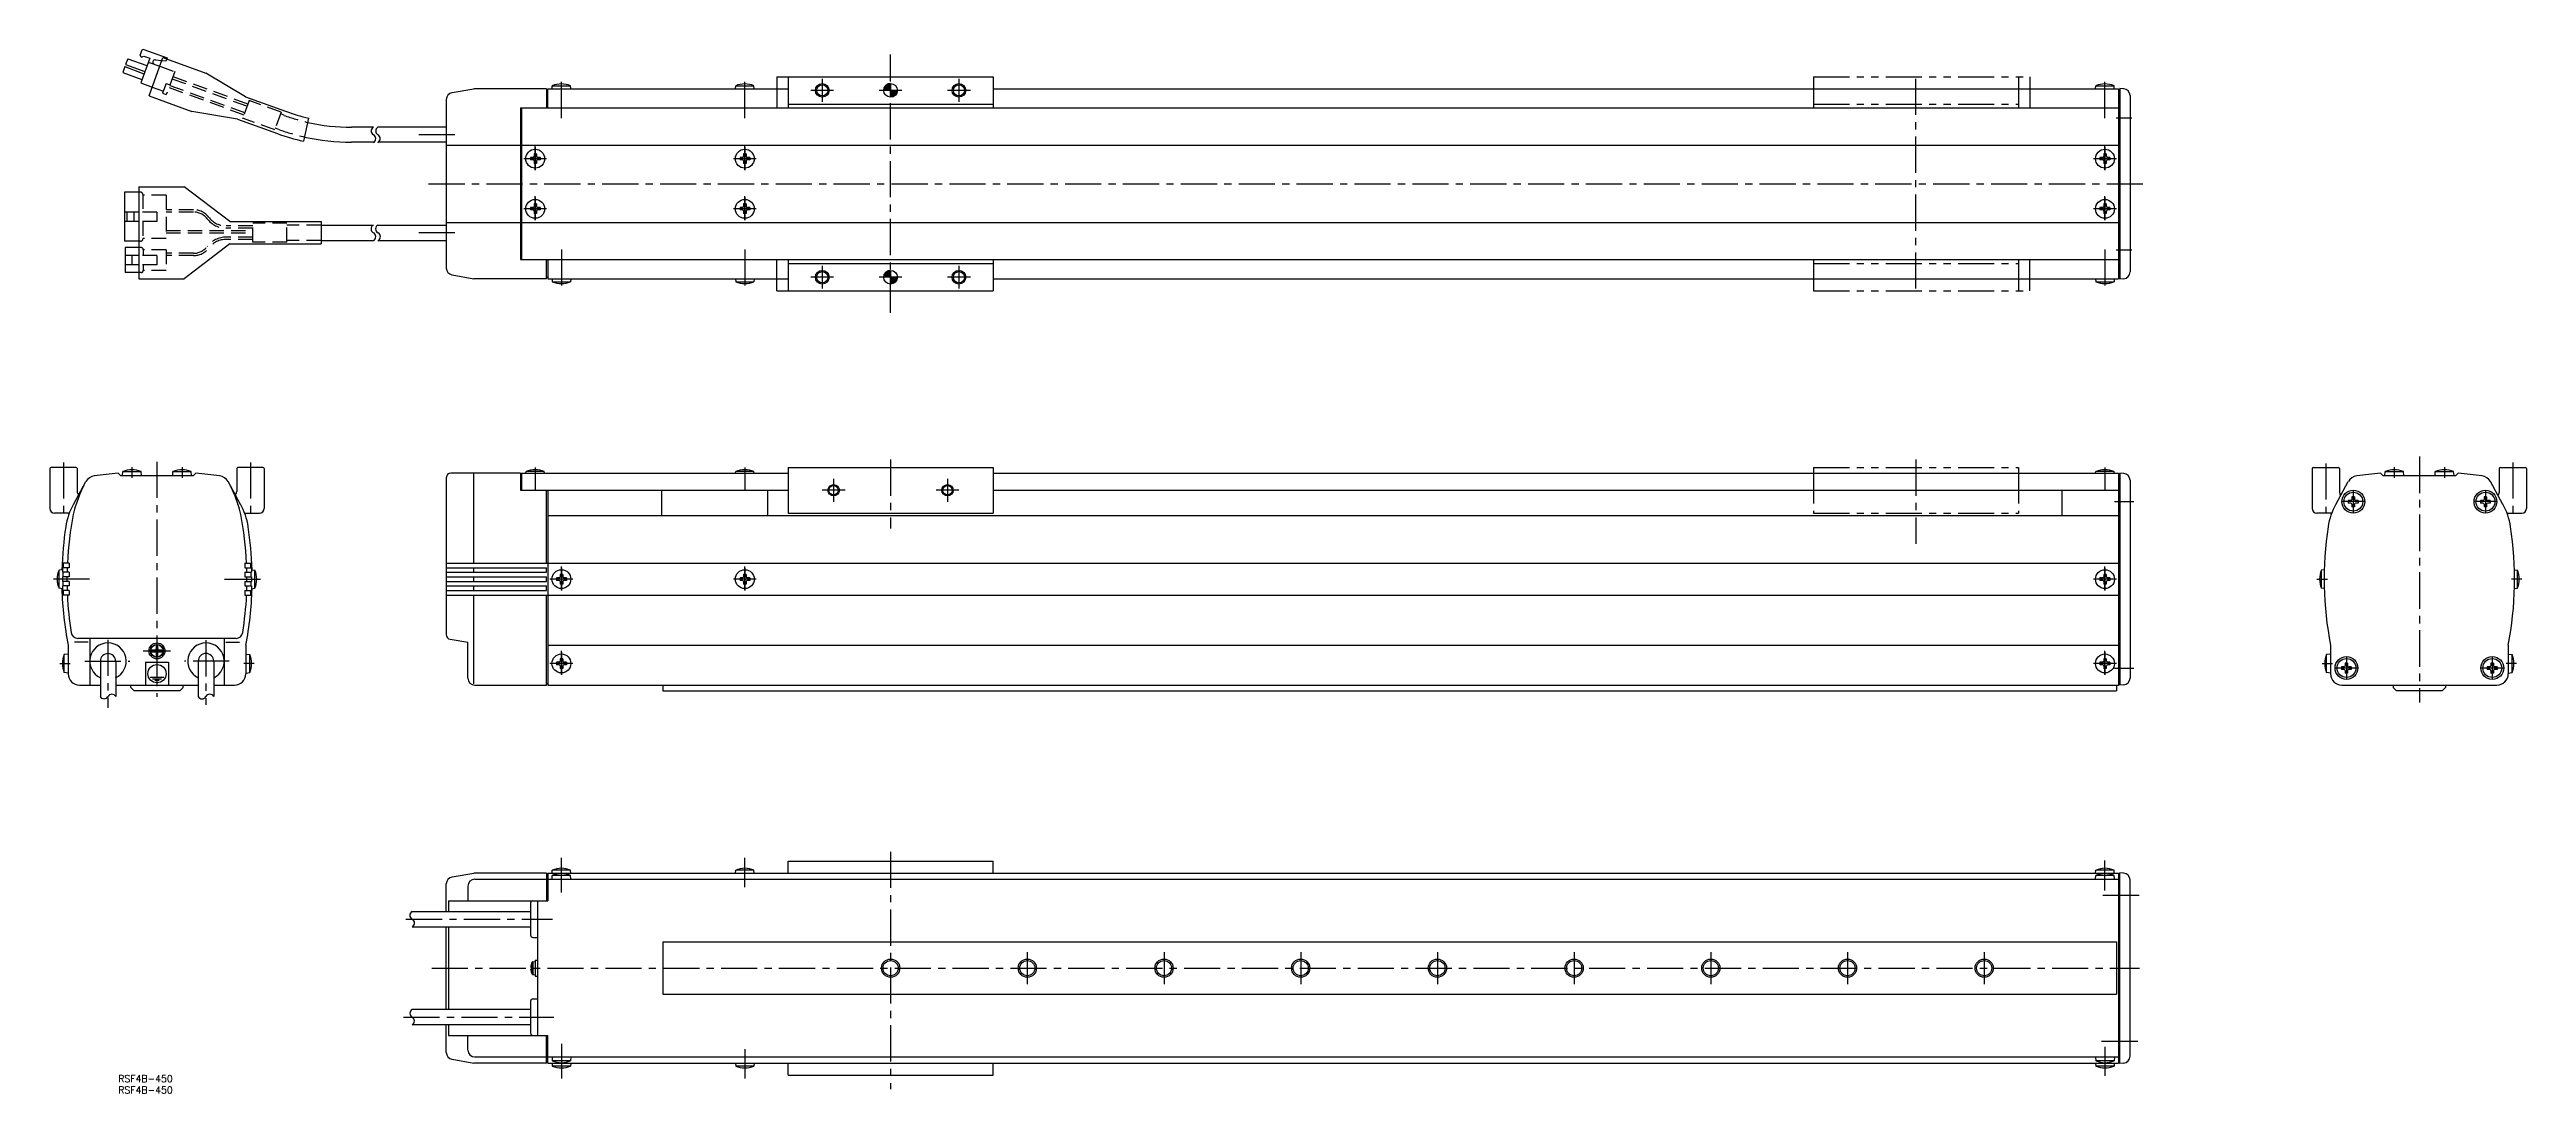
# Model space of a CAD drawing. Extents: x -30 to 1057, y -8 to 450.
import ezdxf

# ---------------------------------------------------------------- set-up
doc = ezdxf.new("R2010")
doc.units = 0
doc.header["$LTSCALE"] = 0.5
for name, pattern in [('CENTER', [50.8, 31.75, -6.35, 6.35, -6.35]), ('DASHED', [19.05, 12.7, -6.35]), ('PHANTOM', [63.5, 31.75, -6.35, 6.35, -6.35, 6.35, -6.35])]:
    doc.linetypes.add(name, pattern=pattern)
for name, color, linetype in [('MSM_CENTER', 1, 'CENTER'), ('MSM_CONTINUOUS', 7, 'CONTINUOUS'), ('MSM_DASHED', 4, 'DASHED'), ('MSM_IMAGINARY', 6, 'PHANTOM'), ('MSM_NARROW', 5, 'CONTINUOUS'), ('MSM_PART_NUMBER', 7, 'CONTINUOUS')]:
    doc.layers.add(name, color=color, linetype=linetype)
doc.styles.get("Standard").update_dxf_attribs({"font": 'txt.shx', "height": 6, "bigfont": 'bigfont.shx'})

# ---------------------------------------------------------------- blocks, each defined once
blk = doc.blocks.new('*U56')
at = {"layer": 'MSM_PART_NUMBER'}
blk.add_text('RSF4B-450', height=3, dxfattribs=at).set_placement((0, -3))
blk = doc.blocks.new('*U57')
at = {"layer": 'MSM_PART_NUMBER'}
blk.add_text('RSF4B-450', height=3, dxfattribs=at).set_placement((0, -8))
blk = doc.blocks.new('*U59')
at = {"layer": 'MSM_CONTINUOUS', "linetype": 'CONTINUOUS'}
for p, q in [((337.9, 435), (336.9, 434.3)), ((339, 435.2), (337.9, 435)), ((339, 435), (339, 435.2)), ((339, 435), (339, 434.3)), ((336.2, 433.4), (336, 432.2)), ((336.9, 434.3), (336.2, 433.4)), ((339, 434.3), (339, 433.4)), ((339, 433.4), (339, 432.2))]:
    blk.add_line(p, q, dxfattribs=at)
for points in [[(337.9, 435), (336.9, 434.3), (339, 434.3)], [(339, 435.2), (337.9, 435), (339, 435)], [(336.2, 433.4), (336, 432.2), (339, 432.2)], [(336.9, 434.3), (336.2, 433.4), (339, 433.4)]]:
    blk.add_solid(points, dxfattribs=at)
at = {"layer": 'MSM_CONTINUOUS', "linetype": 'CONTINUOUS', "extrusion": (0, 0, -1)}
for points in [[(-337.9, 435), (-339, 435), (-339, 434.3)], [(-336.2, 433.4), (-339, 433.4), (-339, 432.2)], [(-336.9, 434.3), (-339, 434.3), (-339, 433.4)]]:
    blk.add_solid(points, dxfattribs=at)
blk = doc.blocks.new('*U60')
at = {"layer": 'MSM_CONTINUOUS', "linetype": 'CONTINUOUS'}
for p, q in [((339, 432.2), (339, 431.1)), ((339, 431.1), (339, 430.1)), ((339, 430.1), (339, 429.4)), ((340.1, 429.4), (339, 429.2)), ((339, 429.2), (339, 429.4)), ((341.1, 430.1), (340.1, 429.4)), ((341.8, 431.1), (341.1, 430.1)), ((342, 432.2), (341.8, 431.1))]:
    blk.add_line(p, q, dxfattribs=at)
for points in [[(339, 432.2), (339, 431.1), (341.8, 431.1)], [(339, 431.1), (339, 430.1), (341.1, 430.1)], [(339, 430.1), (339, 429.4), (340.1, 429.4)]]:
    blk.add_solid(points, dxfattribs=at)
at = {"layer": 'MSM_CONTINUOUS', "linetype": 'CONTINUOUS', "extrusion": (0, 0, -1)}
for points in [[(-339, 432.2), (-342, 432.2), (-341.8, 431.1)], [(-339, 431.1), (-341.8, 431.1), (-341.1, 430.1)], [(-339, 430.1), (-341.1, 430.1), (-340.1, 429.4)], [(-339, 429.4), (-340.1, 429.4), (-339, 429.2)]]:
    blk.add_solid(points, dxfattribs=at)
blk = doc.blocks.new('*U61')
at = {"layer": 'MSM_CONTINUOUS', "linetype": 'CONTINUOUS'}
for p, q in [((336.2, 351.4), (336, 350.2)), ((336.9, 352.3), (336.2, 351.4)), ((337.9, 353), (336.9, 352.3)), ((339, 353.2), (337.9, 353)), ((339, 353), (339, 353.2)), ((339, 353), (339, 352.3)), ((339, 352.3), (339, 351.4)), ((339, 351.4), (339, 350.2))]:
    blk.add_line(p, q, dxfattribs=at)
for points in [[(336.2, 351.4), (336, 350.2), (339, 350.2)], [(336.9, 352.3), (336.2, 351.4), (339, 351.4)], [(337.9, 353), (336.9, 352.3), (339, 352.3)], [(339, 353.2), (337.9, 353), (339, 353)]]:
    blk.add_solid(points, dxfattribs=at)
at = {"layer": 'MSM_CONTINUOUS', "linetype": 'CONTINUOUS', "extrusion": (0, 0, -1)}
for points in [[(-336.2, 351.4), (-339, 351.4), (-339, 350.2)], [(-336.9, 352.3), (-339, 352.3), (-339, 351.4)], [(-337.9, 353), (-339, 353), (-339, 352.3)]]:
    blk.add_solid(points, dxfattribs=at)
blk = doc.blocks.new('*U62')
at = {"layer": 'MSM_CONTINUOUS', "linetype": 'CONTINUOUS'}
for p, q in [((339, 350.2), (339, 349.1)), ((339, 349.1), (339, 348.1)), ((339, 348.1), (339, 347.4)), ((341.1, 348.1), (340.1, 347.4)), ((341.8, 349.1), (341.1, 348.1)), ((342, 350.2), (341.8, 349.1)), ((340.1, 347.4), (339, 347.2)), ((339, 347.2), (339, 347.4))]:
    blk.add_line(p, q, dxfattribs=at)
for points in [[(339, 350.2), (339, 349.1), (341.8, 349.1)], [(339, 349.1), (339, 348.1), (341.1, 348.1)], [(339, 348.1), (339, 347.4), (340.1, 347.4)]]:
    blk.add_solid(points, dxfattribs=at)
at = {"layer": 'MSM_CONTINUOUS', "linetype": 'CONTINUOUS', "extrusion": (0, 0, -1)}
for points in [[(-339, 350.2), (-342, 350.2), (-341.8, 349.1)], [(-339, 349.1), (-341.8, 349.1), (-341.1, 348.1)], [(-339, 348.1), (-341.1, 348.1), (-340.1, 347.4)], [(-339, 347.4), (-340.1, 347.4), (-339, 347.2)]]:
    blk.add_solid(points, dxfattribs=at)

msp = doc.modelspace()

# ---------------------------------------------------------------- linework, layer by layer
at = {"layer": 'MSM_CENTER'}
for p, q in [((339, 334.5), (339, 447.9)), ((194.5, 420), (194.5, 437.2)), ((275, 420), (275, 436.6)), ((309, 437.2), (309, 427.2)), ((369, 437.2), (369, 427.2)), ((789, 345.2), (789, 437.8)), ((872, 420), (872, 436.6)), ((314, 432.2), (304, 432.2)), ((344, 432.2), (334, 432.2)), ((374, 432.2), (364, 432.2)), ((876.9, 420.2), (883.8, 420.2)), ((147.8, 412.7), (131.3, 412.7)), ((183, 397.3), (183, 407.8)), ((183, 407.2), (183, 397.2)), ((183, 397.2), (183, 407.2)), ((275, 397.3), (275, 407.8)), ((275, 407.2), (275, 397.2)), ((872, 397.3), (872, 407.8)), ((872, 407.2), (872, 397.2)), ((188, 402.2), (178, 402.2)), ((280, 402.2), (270, 402.2)), ((877, 402.2), (867, 402.2)), ((136.2, 391.2), (891.1, 391.2)), ((183, 375.3), (183, 385.8)), ((183, 385.2), (183, 375.2)), ((183, 385.2), (183, 375.2)), ((275, 375.3), (275, 385.8)), ((275, 385.2), (275, 375.2)), ((872, 375.3), (872, 385.8)), ((872, 385.2), (872, 375.2)), ((147.8, 369.7), (131.3, 369.7)), ((188, 380.2), (178, 380.2)), ((280, 380.2), (270, 380.2)), ((877, 380.2), (867, 380.2)), ((194.5, 362.4), (194.5, 345.8)), ((275, 362.4), (275, 345.8)), ((872, 362.4), (872, 345.8)), ((876.9, 362.2), (883.8, 362.2)), ((314, 350.2), (304, 350.2)), ((309, 355.2), (309, 345.2)), ((344, 350.2), (334, 350.2)), ((374, 350.2), (364, 350.2)), ((369, 355.2), (369, 345.2)), ((-24, 268.9), (-24, 246.8)), ((6, 266.8), (6, 262.2)), ((17, 269.2), (17, 166.1)), ((28, 266.8), (28, 262.2)), ((58, 268.9), (58, 246.8)), ((183, 266.7), (183, 256.7)), ((275, 266.7), (275, 256.7)), ((314, 261.7), (314, 251.6)), ((339, 270.2), (339, 239.9)), ((364, 261.7), (364, 251.6)), ((789, 270.2), (789, 233.2)), ((872, 266.7), (872, 256.7)), ((969, 268.5), (969, 246.5)), ((999, 266.8), (999, 262.2)), ((1010, 271.5), (1010, 163.6)), ((1010, 271.3), (1010, 167.4)), ((1021, 266.8), (1021, 262.2)), ((1051, 268.9), (1051, 246.8)), ((319, 256.7), (309, 256.7)), ((369, 256.7), (359, 256.7)), ((876.2, 251.7), (884.6, 251.7)), ((986, 251.7), (976, 251.7)), ((981, 256.7), (981, 246.7)), ((1044, 251.7), (1034, 251.7)), ((1039, 256.7), (1039, 246.7)), ((-12.6, 217.7), (-30.2, 217.7)), ((46.6, 217.7), (64.2, 217.7)), ((199.5, 217.7), (189.5, 217.7)), ((194.5, 212.8), (194.5, 223.2)), ((194.5, 222.7), (194.5, 212.7)), ((280, 217.7), (270, 217.7)), ((275, 212.8), (275, 223.2)), ((275, 222.7), (275, 212.7)), ((877, 217.7), (867, 217.7)), ((872, 212.8), (872, 223.2)), ((872, 222.7), (872, 212.7)), ((965, 217.7), (969.6, 217.7)), ((1055, 217.7), (1050.4, 217.7)), ((-4.5, 191.1), (-4.5, 161.2)), ((11, 186.2), (23, 186.2)), ((38.5, 190.9), (38.5, 162.6)), ((194.5, 175.8), (194.5, 186.2)), ((194.5, 185.7), (194.5, 175.7)), ((872, 175.8), (872, 186.2)), ((872, 185.7), (872, 175.7)), ((-25.6, 180.7), (-21.1, 180.7)), ((-14.7, 181.7), (5.1, 181.7)), ((48.7, 181.7), (29.1, 181.7)), ((59.6, 180.7), (55.1, 180.7)), ((199.5, 180.7), (189.5, 180.7)), ((877, 180.7), (867, 180.7)), ((876.2, 178.7), (884.6, 178.7)), ((967.4, 180.7), (971.9, 180.7)), ((983, 178.7), (973, 178.7)), ((978, 183.7), (978, 173.7)), ((1047, 178.7), (1037, 178.7)), ((1042, 183.7), (1042, 173.7)), ((1052.6, 180.7), (1048.1, 180.7)), ((339, 98.1), (339, -6.1)), ((194.5, 80.2), (194.5, 95.4)), ((275, 82.5), (275, 95.4)), ((872, 81), (872, 94.2)), ((871.1, 79), (887.2, 79)), ((126.3, 68.5), (190.6, 68.5)), ((137.6, 47), (887.2, 47)), ((399, 54), (399, 40)), ((459, 54), (459, 40)), ((519, 54), (519, 40)), ((579, 54), (579, 40)), ((639, 54), (639, 40)), ((699, 54), (699, 40)), ((759, 54), (759, 40)), ((819, 54), (819, 40)), ((125.2, 25.5), (191.2, 25.5)), ((194.5, 13.8), (194.5, -1.4)), ((275, 11.5), (275, -1.4)), ((870.5, 15), (887.2, 15)), ((872, 12.5), (872, -0.2))]:
    msp.add_line(p, q, dxfattribs=at)
at = {"layer": 'MSM_CONTINUOUS'}
for p, q in [((4.2, 446.1), (3.2, 443.6)), ((4.2, 446.1), (12.6, 443.1)), ((10.2, 449.5), (9.6, 447.8)), ((10.1, 446.7), (9.6, 447.8)), ((13.8, 446.3), (9.9, 435.5)), ((10.1, 446.7), (11.3, 447.2)), ((11.3, 450.1), (21.5, 446.4)), ((11.3, 447.2), (13.8, 446.3)), ((13.5, 429.8), (19.6, 446.6)), ((19.6, 446.6), (38.4, 439.8)), ((21.5, 446.4), (21.3, 446)), ((2.9, 442.6), (2, 440.1)), ((2, 440.1), (10.4, 437)), ((2.9, 442.6), (11.3, 439.5)), ((3.2, 443.6), (11.7, 440.5)), ((9.9, 435.5), (14.9, 433.6)), ((13.2, 444.6), (18.2, 442.8)), ((16.3, 445.6), (19.1, 445.3)), ((55.9, 429.4), (38.4, 439.8)), ((294, 438.2), (384, 438.2)), ((294, 438.2), (294, 424.5)), ((384, 438.2), (384, 424.5)), ((13.5, 429.8), (32.3, 422.9)), ((55.9, 429.4), (73.4, 423)), ((144, 428.2), (144, 354.2)), ((146.5, 431.2), (156, 432.9)), ((188, 432.9), (156, 432.9)), ((176.5, 424.5), (176.5, 357.9)), ((176.5, 424.5), (878, 424.5)), ((177, 424.5), (177, 357.9)), ((188, 432.9), (188, 424.5)), ((188.5, 432.4), (188, 432.4)), ((188.5, 424.5), (188.5, 432.9)), ((188.5, 432.9), (294, 432.9)), ((190.4, 432.9), (190.5, 434.2)), ((190.5, 434.2), (198.5, 434.2)), ((198.6, 432.9), (198.5, 434.2)), ((270.9, 432.9), (271, 434.2)), ((271, 434.2), (279, 434.2)), ((279.1, 432.9), (279, 434.2)), ((294, 426.2), (384, 426.2)), ((384, 432.9), (878, 432.9)), ((867.9, 432.9), (868, 434.2)), ((868, 434.2), (876, 434.2)), ((876.1, 432.9), (876, 434.2)), ((878, 432.9), (878, 349.5)), ((878, 432.5), (878.5, 432.5)), ((880.2, 432.9), (878.5, 433)), ((878.5, 433), (878.5, 349.4)), ((883, 429.9), (883, 352.5)), ((52.3, 419.6), (32.3, 422.9)), ((52.3, 419.6), (69.9, 413.2)), ((81.4, 409.9), (83.7, 420)), ((112, 416.1), (102.4, 416.1)), ((144, 416.1), (114, 416.1)), ((112, 409.4), (102.4, 409.4)), ((144, 409.4), (114, 409.4)), ((144, 408.2), (176.5, 408.2)), ((177, 408.2), (878, 408.2)), ((182, 402.8), (180.9, 402.8)), ((180.9, 402.8), (180.9, 401.7)), ((183.6, 404.4), (182.5, 404.4)), ((182.5, 404.4), (182.5, 403.3)), ((183.6, 404.4), (183.6, 403.3)), ((185.2, 402.8), (184.1, 402.8)), ((185.2, 402.8), (185.2, 401.7)), ((274, 402.8), (272.9, 402.8)), ((272.9, 402.8), (272.9, 401.7)), ((274.5, 404.4), (274.5, 403.3)), ((275.6, 404.4), (274.5, 404.4)), ((275.6, 404.4), (275.6, 403.3)), ((277.2, 402.8), (276.1, 402.8)), ((277.2, 402.8), (277.2, 401.7)), ((871, 402.8), (869.8, 402.8)), ((869.8, 402.8), (869.8, 401.7)), ((872.5, 404.4), (871.5, 404.4)), ((871.5, 404.4), (871.5, 403.3)), ((872.5, 404.4), (872.5, 403.3)), ((874.2, 402.8), (873.1, 402.8)), ((874.2, 402.8), (874.2, 401.7)), ((182, 401.7), (180.9, 401.7)), ((182.5, 401.2), (182.5, 400.1)), ((183.6, 400.1), (182.5, 400.1)), ((183.6, 401.2), (183.6, 400.1)), ((185.2, 401.7), (184.1, 401.7)), ((274, 401.7), (272.9, 401.7)), ((274.5, 401.2), (274.5, 400.1)), ((275.6, 400.1), (274.5, 400.1)), ((275.6, 401.2), (275.6, 400.1)), ((277.2, 401.7), (276.1, 401.7)), ((871, 401.7), (869.8, 401.7)), ((871.5, 401.2), (871.5, 400.1)), ((872.5, 400.1), (871.5, 400.1)), ((872.5, 401.2), (872.5, 400.1)), ((874.2, 401.7), (873.1, 401.7)), ((9, 387.5), (2.8, 387.5)), ((2.8, 387.5), (2.8, 366)), ((9, 389.9), (29, 389.9)), ((9, 389.9), (9, 349.5)), ((49, 374.7), (29, 389.9)), ((182, 380.8), (180.9, 380.8)), ((180.9, 380.8), (180.9, 379.7)), ((182.5, 382.4), (182.5, 381.3)), ((183.6, 382.4), (182.5, 382.4)), ((183.6, 382.4), (183.6, 381.3)), ((185.2, 380.8), (184.1, 380.8)), ((185.2, 380.8), (185.2, 379.7)), ((274, 380.8), (272.9, 380.8)), ((272.9, 380.8), (272.9, 379.7)), ((274.5, 382.4), (274.5, 381.3)), ((275.6, 382.4), (274.5, 382.4)), ((275.6, 382.4), (275.6, 381.3)), ((277.2, 380.8), (276.1, 380.8)), ((277.2, 380.8), (277.2, 379.7)), ((869.8, 380.8), (869.8, 379.7)), ((871, 380.8), (869.8, 380.8)), ((872.5, 382.4), (871.5, 382.4)), ((871.5, 382.4), (871.5, 381.3)), ((872.5, 382.4), (872.5, 381.3)), ((874.2, 380.8), (873.1, 380.8)), ((874.2, 380.8), (874.2, 379.7)), ((9, 378.7), (2.8, 378.7)), ((9, 374.7), (2.8, 374.7)), ((3.8, 378.7), (3.8, 374.7)), ((6.8, 378.7), (6.8, 374.7)), ((49, 374.7), (89, 374.7)), ((89, 374.7), (89, 364.8)), ((89, 373.1), (112, 373.1)), ((114, 373.1), (144, 373.1)), ((144, 374.2), (176.5, 374.2)), ((177, 374.2), (878, 374.2)), ((182, 379.7), (180.9, 379.7)), ((182.5, 379.2), (182.5, 378.1)), ((183.6, 378.1), (182.5, 378.1)), ((183.6, 379.2), (183.6, 378.1)), ((185.2, 379.7), (184.1, 379.7)), ((274, 379.7), (272.9, 379.7)), ((274.5, 379.2), (274.5, 378.1)), ((275.6, 378.1), (274.5, 378.1)), ((275.6, 379.2), (275.6, 378.1)), ((277.2, 379.7), (276.1, 379.7)), ((871, 379.7), (869.8, 379.7)), ((871.5, 379.2), (871.5, 378.1)), ((872.5, 378.1), (871.5, 378.1)), ((872.5, 379.2), (872.5, 378.1)), ((874.2, 379.7), (873.1, 379.7)), ((9, 366), (2.8, 366)), ((3, 363.2), (3, 352.2)), ((9, 363.2), (3, 363.2)), ((9, 359.7), (3, 359.7)), ((6, 359.7), (6, 355.7)), ((49, 364.8), (29, 349.5)), ((49, 364.8), (89, 364.8)), ((89, 366.3), (112, 366.3)), ((114, 366.3), (144, 366.3)), ((9, 355.7), (3, 355.7)), ((9, 352.2), (3, 352.2)), ((9, 349.5), (29, 349.5)), ((146.5, 351.2), (156, 349.5)), ((188, 349.5), (156, 349.5)), ((176.5, 357.9), (878, 357.9)), ((188, 349.5), (188, 357.9)), ((188.5, 350), (188, 350)), ((188.5, 357.9), (188.5, 349.5)), ((188.5, 349.5), (294, 349.5)), ((190.4, 349.5), (190.5, 348.2)), ((190.5, 348.2), (198.5, 348.2)), ((198.6, 349.5), (198.5, 348.2)), ((270.9, 349.5), (271, 348.2)), ((271, 348.2), (279, 348.2)), ((279.1, 349.5), (279, 348.2)), ((294, 357.9), (294, 344.2)), ((294, 356.2), (384, 356.2)), ((384, 357.9), (384, 344.2)), ((384, 349.5), (878, 349.5)), ((867.9, 349.5), (868, 348.2)), ((868, 348.2), (876, 348.2)), ((876.1, 349.5), (876, 348.2)), ((878, 349.9), (878.5, 349.9)), ((880.2, 349.5), (878.5, 349.4)), ((294, 344.2), (384, 344.2)), ((-30, 266.2), (-30, 248.7)), ((-18.5, 266.7), (-29.5, 266.7)), ((-18, 266.2), (-18, 256.2)), ((0, 264.2), (1, 263.2)), ((1, 263.2), (33, 263.2)), ((1.9, 263.2), (2, 264.9)), ((2, 264.9), (10, 264.9)), ((10.2, 263.2), (10, 264.9)), ((23.9, 263.2), (24, 264.9)), ((24, 264.9), (32, 264.9)), ((32.2, 263.2), (32, 264.9)), ((33, 263.2), (34, 264.2)), ((52, 266.2), (52, 256.2)), ((63.5, 266.7), (52.5, 266.7)), ((64, 266.2), (64, 248.7)), ((144, 262.2), (144, 193.3)), ((176.5, 264.2), (146, 264.2)), ((156, 224.7), (156, 264.2)), ((176.5, 264.2), (176.5, 256.7)), ((177, 263.7), (176.5, 263.7)), ((177, 264.2), (177, 256.7)), ((177, 264.2), (294, 264.2)), ((178.9, 264.2), (179, 264.9)), ((187, 264.9), (179, 264.9)), ((187.1, 264.2), (187, 264.9)), ((270.9, 264.2), (271, 264.9)), ((279, 264.9), (271, 264.9)), ((279.1, 264.2), (279, 264.9)), ((294, 266.7), (384, 266.7)), ((294, 266.7), (294, 246.7)), ((384, 266.7), (384, 246.7)), ((384, 264.2), (878, 264.2)), ((867.9, 264.2), (868, 264.9)), ((876, 264.9), (868, 264.9)), ((876.1, 264.2), (876, 264.9)), ((878, 264.2), (878, 171.2)), ((878.5, 263.7), (878, 263.7)), ((880.2, 264.1), (878.5, 264.2)), ((878.5, 264.2), (878.5, 171.2)), ((883, 261.1), (883, 174.3)), ((963, 266.2), (963, 248.7)), ((963.5, 266.7), (974.5, 266.7)), ((975, 266.2), (975, 255.7)), ((993, 264.2), (994, 263.2)), ((994, 263.2), (1026, 263.2)), ((994.9, 263.2), (995, 264.9)), ((995, 264.9), (1003, 264.9)), ((1003.2, 263.2), (1003, 264.9)), ((1016.9, 263.2), (1017, 264.9)), ((1017, 264.9), (1025, 264.9)), ((1025.2, 263.2), (1025, 264.9)), ((1026, 263.2), (1027, 264.2)), ((1045, 266.2), (1045, 255.7)), ((1045.5, 266.7), (1056.5, 266.7)), ((1057, 266.2), (1057, 248.7)), ((-19.7, 250.5), (-14.2, 260.5)), ((-17, 254.7), (-18.5, 250.5)), ((53.7, 250.5), (48.2, 260.5)), ((51, 254.7), (52.5, 250.5)), ((176.5, 256.7), (294, 256.7)), ((188, 224.7), (188, 256.7)), ((188.5, 256.7), (188.5, 171.2)), ((238.5, 256.7), (238.5, 245.7)), ((285, 256.7), (285, 245.7)), ((384, 256.7), (878, 256.7)), ((853, 256.7), (853, 245.7)), ((973.3, 250.5), (978.8, 260.5)), ((979.9, 252.2), (978.8, 252.2)), ((978.8, 252.2), (978.8, 251.1)), ((979.9, 251.1), (978.8, 251.1)), ((980.4, 253.8), (980.4, 252.7)), ((981.5, 253.8), (980.4, 253.8)), ((980.4, 250.6), (980.4, 249.5)), ((981.5, 253.8), (981.5, 252.7)), ((981.5, 250.6), (981.5, 249.5)), ((983.1, 252.2), (982, 252.2)), ((983.1, 251.1), (982, 251.1)), ((983.1, 252.2), (983.1, 251.1)), ((1037.9, 252.2), (1036.8, 252.2)), ((1036.8, 252.2), (1036.8, 251.1)), ((1037.9, 251.1), (1036.8, 251.1)), ((1038.4, 253.8), (1038.4, 252.7)), ((1039.5, 253.8), (1038.4, 253.8)), ((1038.4, 250.6), (1038.4, 249.5)), ((1039.5, 253.8), (1039.5, 252.7)), ((1039.5, 250.6), (1039.5, 249.5)), ((1041.1, 252.2), (1040, 252.2)), ((1041.1, 251.1), (1040, 251.1)), ((1041.1, 252.2), (1041.1, 251.1)), ((1046.7, 250.5), (1041.2, 260.5)), ((-21.5, 246.7), (-28, 246.7)), ((55.5, 246.7), (62, 246.7)), ((188.5, 245.7), (878, 245.7)), ((294, 246.7), (384, 246.7)), ((971.5, 246.7), (965, 246.7)), ((981.5, 249.5), (980.4, 249.5)), ((1039.5, 249.5), (1038.4, 249.5)), ((1048.5, 246.7), (1055, 246.7)), ((-24.5, 221.8), (-26, 221.7)), ((-26, 213.7), (-26, 221.7)), ((-21.5, 224.7), (-24.7, 224.7)), ((-21.5, 222.7), (-24.5, 222.7)), ((-24.5, 222.7), (-24.5, 220.7)), ((-21.5, 220.7), (-24.5, 220.7)), ((-21.5, 218.7), (-24.5, 218.7)), ((-24.5, 218.7), (-24.5, 216.7)), ((-21.5, 224.7), (-21.5, 222.7)), ((-21.5, 220.7), (-21.5, 218.7)), ((55.5, 224.7), (55.5, 222.7)), ((55.5, 224.7), (58.7, 224.7)), ((55.5, 222.7), (58.5, 222.7)), ((55.5, 220.7), (58.5, 220.7)), ((55.5, 220.7), (55.5, 218.7)), ((55.5, 218.7), (58.5, 218.7)), ((58.5, 222.7), (58.5, 220.7)), ((58.5, 221.8), (60, 221.7)), ((58.5, 218.7), (58.5, 216.7)), ((60, 213.7), (60, 221.7)), ((144, 224.7), (878, 224.7)), ((144, 222.7), (188, 222.7)), ((144, 220.7), (188, 220.7)), ((144, 218.7), (188, 218.7)), ((156, 220.7), (156, 222.7)), ((156, 216.7), (156, 218.7)), ((188, 220.7), (188, 222.7)), ((188, 216.7), (188, 218.7)), ((193.5, 218.2), (192.4, 218.2)), ((192.4, 218.2), (192.4, 217.1)), ((194, 219.8), (194, 218.7)), ((195.1, 219.8), (194, 219.8)), ((195.1, 219.8), (195.1, 218.7)), ((196.7, 218.2), (195.6, 218.2)), ((196.7, 218.2), (196.7, 217.1)), ((274, 218.2), (272.9, 218.2)), ((272.9, 218.2), (272.9, 217.1)), ((274.5, 219.8), (274.5, 218.7)), ((275.6, 219.8), (274.5, 219.8)), ((275.6, 219.8), (275.6, 218.7)), ((277.2, 218.2), (276.1, 218.2)), ((277.2, 218.2), (277.2, 217.1)), ((871, 218.2), (869.8, 218.2)), ((869.8, 218.2), (869.8, 217.1)), ((871.5, 219.8), (871.5, 218.7)), ((872.5, 219.8), (871.5, 219.8)), ((872.5, 219.8), (872.5, 218.7)), ((874.2, 218.2), (873.1, 218.2)), ((874.2, 218.2), (874.2, 217.1)), ((968.2, 221.8), (967, 221.7)), ((967, 213.7), (967, 221.7)), ((1051.8, 221.8), (1053, 221.7)), ((1053, 213.7), (1053, 221.7)), ((-24.5, 213.5), (-26, 213.7)), ((-21.5, 210.7), (-24.7, 210.7)), ((-21.5, 216.7), (-24.5, 216.7)), ((-24.5, 214.7), (-24.5, 212.7)), ((-21.5, 214.7), (-24.5, 214.7)), ((-21.5, 212.7), (-24.5, 212.7)), ((-21.5, 216.7), (-21.5, 214.7)), ((-21.5, 212.7), (-21.5, 210.7)), ((55.5, 216.7), (55.5, 214.7)), ((55.5, 216.7), (58.5, 216.7)), ((55.5, 214.7), (58.5, 214.7)), ((55.5, 212.7), (55.5, 210.7)), ((55.5, 212.7), (58.5, 212.7)), ((55.5, 210.7), (58.7, 210.7)), ((58.5, 214.7), (58.5, 212.7)), ((58.5, 213.5), (60, 213.7)), ((144, 216.7), (188, 216.7)), ((144, 214.7), (188, 214.7)), ((144, 212.7), (188, 212.7)), ((144, 210.7), (878, 210.7)), ((156, 212.7), (156, 214.7)), ((156, 171.7), (156, 210.7)), ((188, 212.7), (188, 214.7)), ((188, 171.2), (188, 210.7)), ((193.5, 217.1), (192.4, 217.1)), ((194, 216.6), (194, 215.5)), ((195.1, 215.5), (194, 215.5)), ((195.1, 216.6), (195.1, 215.5)), ((196.7, 217.1), (195.6, 217.1)), ((274, 217.1), (272.9, 217.1)), ((274.5, 216.6), (274.5, 215.5)), ((275.6, 215.5), (274.5, 215.5)), ((275.6, 216.6), (275.6, 215.5)), ((277.2, 217.1), (276.1, 217.1)), ((871, 217.1), (869.8, 217.1)), ((871.5, 216.6), (871.5, 215.5)), ((872.5, 215.5), (871.5, 215.5)), ((872.5, 216.6), (872.5, 215.5)), ((874.2, 217.1), (873.1, 217.1)), ((968.2, 213.6), (967, 213.7)), ((1051.8, 213.6), (1053, 213.7)), ((-22, 184.8), (-23.7, 184.7)), ((-22, 188.7), (-22, 176.2)), ((-13.2, 190), (-19.2, 190)), ((51.7, 191.7), (-17.7, 191.7)), ((-12.5, 191.7), (-12.5, 171.2)), ((14.8, 186.6), (14.8, 185.8)), ((16.1, 186.6), (14.8, 186.6)), ((14.8, 185.8), (16.1, 185.8)), ((16.6, 188.3), (16.6, 187.1)), ((17.4, 188.3), (16.6, 188.3)), ((16.6, 185.3), (16.6, 184)), ((17.4, 187.1), (17.4, 188.3)), ((17.4, 184), (17.4, 185.3)), ((19.1, 186.6), (17.9, 186.6)), ((17.9, 185.8), (19.1, 185.8)), ((19.1, 185.8), (19.1, 186.6)), ((46.5, 191.7), (46.5, 171.2)), ((47.2, 190), (53.2, 190)), ((56, 188.7), (56, 176.2)), ((56, 184.8), (57.7, 184.7)), ((145.7, 191.4), (153.5, 190)), ((153.5, 174.2), (153.5, 190)), ((188.5, 188.7), (878, 188.7)), ((971, 184.8), (969.3, 184.7)), ((971, 188.7), (971, 176.2)), ((1049, 188.7), (1049, 176.2)), ((1049, 184.8), (1050.7, 184.7)), ((-23.7, 176.7), (-23.7, 184.7)), ((-22, 176.5), (-23.7, 176.7)), ((-7.8, 181.7), (-7.8, 166.2)), ((-1.1, 181.7), (-1.1, 166.2)), ((12, 181.2), (22, 181.2)), ((12, 181.2), (12, 171.2)), ((14, 174.7), (20, 174.7)), ((15, 174), (19, 174)), ((16.6, 184), (17.4, 184)), ((17, 179.5), (17, 174.7)), ((22, 181.2), (22, 171.2)), ((35.1, 181.7), (35.1, 166.2)), ((41.9, 181.7), (41.9, 166.2)), ((56, 176.5), (57.7, 176.7)), ((57.7, 176.7), (57.7, 184.7)), ((193.5, 181.2), (192.4, 181.2)), ((192.4, 181.2), (192.4, 180.1)), ((193.5, 180.1), (192.4, 180.1)), ((194, 182.8), (194, 181.7)), ((195.1, 182.8), (194, 182.8)), ((194, 179.6), (194, 178.5)), ((195.1, 178.5), (194, 178.5)), ((195.1, 182.8), (195.1, 181.7)), ((195.1, 179.6), (195.1, 178.5)), ((196.7, 181.2), (195.6, 181.2)), ((196.7, 180.1), (195.6, 180.1)), ((196.7, 181.2), (196.7, 180.1)), ((871, 181.2), (869.8, 181.2)), ((869.8, 181.2), (869.8, 180.1)), ((871, 180.1), (869.8, 180.1)), ((871.5, 182.8), (871.5, 181.7)), ((872.5, 182.8), (871.5, 182.8)), ((871.5, 179.6), (871.5, 178.5)), ((872.5, 178.5), (871.5, 178.5)), ((872.5, 182.8), (872.5, 181.7)), ((872.5, 179.6), (872.5, 178.5)), ((874.2, 181.2), (873.1, 181.2)), ((874.2, 180.1), (873.1, 180.1)), ((874.2, 181.2), (874.2, 180.1)), ((969.3, 176.7), (969.3, 184.7)), ((971, 176.5), (969.3, 176.7)), ((976.9, 179.2), (975.8, 179.2)), ((975.8, 179.2), (975.8, 178.1)), ((976.9, 178.1), (975.8, 178.1)), ((977.4, 180.8), (977.4, 179.7)), ((978.5, 180.8), (977.4, 180.8)), ((977.4, 177.6), (977.4, 176.5)), ((978.5, 176.5), (977.4, 176.5)), ((978.5, 180.8), (978.5, 179.7)), ((978.5, 177.6), (978.5, 176.5)), ((980.1, 179.2), (979, 179.2)), ((980.1, 178.1), (979, 178.1)), ((980.1, 179.2), (980.1, 178.1)), ((1040.9, 179.2), (1039.8, 179.2)), ((1039.8, 179.2), (1039.8, 178.1)), ((1040.9, 178.1), (1039.8, 178.1)), ((1041.4, 180.8), (1041.4, 179.7)), ((1042.5, 180.8), (1041.4, 180.8)), ((1041.4, 177.6), (1041.4, 176.5)), ((1042.5, 176.5), (1041.4, 176.5)), ((1042.5, 180.8), (1042.5, 179.7)), ((1042.5, 177.6), (1042.5, 176.5)), ((1044.1, 179.2), (1043, 179.2)), ((1044.1, 178.1), (1043, 178.1)), ((1044.1, 179.2), (1044.1, 178.1)), ((1049, 176.5), (1050.7, 176.7)), ((1050.7, 176.7), (1050.7, 184.7)), ((-17, 171.2), (-7.8, 171.2)), ((-1.1, 171.2), (35.1, 171.2)), ((5.5, 170.2), (5.5, 171.2)), ((5.5, 170.2), (7, 168.7)), ((27, 168.7), (7, 168.7)), ((16, 173.3), (18, 173.3)), ((27, 168.7), (28.5, 170.2)), ((28.5, 170.2), (28.5, 171.2)), ((41.9, 171.2), (51, 171.2)), ((156.5, 171.2), (188, 171.2)), ((188.5, 171.7), (188, 171.7)), ((188.5, 171.2), (878, 171.2)), ((239, 171.2), (239, 168.7)), ((239, 168.7), (877, 168.7)), ((877, 171.2), (877, 168.7)), ((878, 171.7), (878.5, 171.7)), ((880.2, 171.3), (878.5, 171.2)), ((976, 171.2), (1044, 171.2)), ((998.5, 171.2), (998.5, 170.2)), ((998.5, 170.2), (1000, 168.7)), ((1020, 168.7), (1000, 168.7)), ((1020, 168.7), (1021.5, 170.2)), ((1021.5, 171.2), (1021.5, 170.2)), ((146.5, 87), (156, 88.7)), ((188, 88.7), (156, 88.7)), ((188, 88.7), (188, 76.5)), ((188.5, 88.2), (188, 88.2)), ((188.5, 88.7), (878, 88.7)), ((188.5, 88.7), (188.5, 76.5)), ((190.4, 88.7), (190.5, 90)), ((190.4, 86), (190.5, 87.7)), ((198.5, 90), (190.5, 90)), ((198.5, 87.7), (190.5, 87.7)), ((198.6, 88.7), (198.5, 90)), ((198.7, 86), (198.5, 87.7)), ((270.9, 88.7), (271, 90)), ((279, 90), (271, 90)), ((279.1, 88.7), (279, 90)), ((294, 94), (384, 94)), ((294, 88.7), (294, 94)), ((384, 88.7), (384, 94)), ((867.9, 88.7), (868, 90)), ((867.8, 86), (868, 87.7)), ((876, 90), (868, 90)), ((876, 87.7), (868, 87.7)), ((876.1, 88.7), (876, 90)), ((876.2, 86), (876, 87.7)), ((878, 88.7), (878, 5.3)), ((878, 88.3), (878.5, 88.3)), ((880.2, 88.7), (878.5, 88.8)), ((878.5, 5.2), (878.5, 88.8)), ((144, 71.9), (144, 84)), ((144.9, 76.5), (188.5, 76.5)), ((144.9, 76.5), (144.9, 71.9)), ((153.5, 83), (153.5, 76.5)), ((156.5, 86), (188, 86)), ((184, 76.5), (184, 17.5)), ((188.5, 86), (878, 86)), ((883, 8.3), (883, 85.7)), ((129, 71.9), (181, 71.9)), ((181, 75.5), (181, 61.5)), ((129, 65.1), (181, 65.1)), ((144, 28.9), (144, 65.1)), ((144.9, 65.1), (144.9, 28.9)), ((182, 60.5), (184, 60.5)), ((239, 58.5), (877, 58.5)), ((239, 58.5), (239, 35.5)), ((877, 58.5), (877, 35.5)), ((181.4, 47.4), (181, 47.4)), ((181, 46.6), (181.4, 46.6)), ((181.7, 49.7), (181.7, 44.3)), ((182, 49.8), (183, 49.9)), ((182, 49.8), (182, 44.2)), ((182, 44.2), (183, 44.1)), ((183, 50.5), (183, 43.5)), ((183, 50.5), (184, 50.5)), ((183, 43.5), (184, 43.5)), ((182, 33.5), (184, 33.5)), ((239, 35.5), (877, 35.5)), ((181, 28.9), (129, 28.9)), ((181, 22.1), (129, 22.1)), ((144, 10), (144, 22.1)), ((144.9, 22.1), (144.9, 17.5)), ((181, 32.5), (181, 18.5)), ((144.9, 17.5), (188.5, 17.5)), ((153.5, 11), (153.5, 17.5)), ((188, 5.3), (188, 17.5)), ((188.5, 5.3), (188.5, 17.5)), ((146.5, 7), (156, 5.3)), ((188, 5.3), (156, 5.3)), ((156.5, 8), (188, 8)), ((188.5, 5.8), (188, 5.8)), ((188.5, 8), (878, 8)), ((188.5, 5.3), (878, 5.3)), ((190.4, 8), (190.5, 6.3)), ((190.4, 5.3), (190.5, 4)), ((198.5, 6.3), (190.5, 6.3)), ((198.5, 4), (190.5, 4)), ((198.7, 8), (198.5, 6.3)), ((198.6, 5.3), (198.5, 4)), ((270.9, 5.3), (271, 4)), ((279, 4), (271, 4)), ((279.1, 5.3), (279, 4)), ((294, 0), (294, 5.3)), ((294, 0), (384, 0)), ((384, 0), (384, 5.3)), ((867.8, 8), (868, 6.3)), ((867.9, 5.3), (868, 4)), ((876, 6.3), (868, 6.3)), ((876, 4), (868, 4)), ((876.2, 8), (876, 6.3)), ((876.1, 5.3), (876, 4)), ((878, 5.7), (878.5, 5.7)), ((880.2, 5.3), (878.5, 5.2))]:
    msp.add_line(p, q, dxfattribs=at)
for centre, radius in [((339, 432.2), 3), ((309, 432.2), 2.46), ((369, 432.2), 2.46), ((183, 402.2), 4.15), ((275, 402.2), 4.15), ((872, 402.2), 4.15), ((183, 380.2), 4.15), ((275, 380.2), 4.15), ((872, 380.2), 4.15), ((309, 350.2), 2.46), ((339, 350.2), 3), ((369, 350.2), 2.46), ((314, 256.7), 2.07), ((364, 256.7), 2.07), ((981, 251.7), 5), ((981, 251.7), 4.15), ((1039, 251.7), 5), ((1039, 251.7), 4.15), ((194.5, 217.7), 4.15), ((275, 217.7), 4.15), ((872, 217.7), 4.15), ((17, 186.2), 3.5), ((17, 186.2), 2.88), ((17, 186.2), 2.84), ((17, 186.2), 2.69), ((17, 176.2), 4), ((194.5, 180.7), 4.15), ((872, 180.7), 4.15), ((978, 178.7), 5), ((978, 178.7), 4.15), ((1042, 178.7), 5), ((1042, 178.7), 4.15), ((339, 47), 3.32), ((399, 47), 3.32), ((459, 47), 3.32), ((519, 47), 3.32), ((579, 47), 3.32), ((639, 47), 3.32), ((699, 47), 3.32), ((759, 47), 3.32), ((819, 47), 3.32)]:
    msp.add_circle(centre, radius, dxfattribs=at)
for centre, radius, start, end in [((11, 449.2), 0.9, 70, 160), ((16.2, 444.6), 1.01, 84.3814, 250), ((194.5, 424.6), 10.4, 67.3871, 112.6129), ((275, 424.6), 10.4, 67.3871, 112.6129), ((872, 424.6), 10.4, 67.3871, 112.6129), ((147, 428.2), 3, 100, 180), ((880, 429.9), 3, 360, 86), ((102.4, 502.7), 95.2, 250, 257.2165), ((102.4, 502.7), 84.8, 250, 257.2165), ((102.4, 502.7), 86.7, 257.2165, 270), ((102.4, 502.7), 93.3, 257.2165, 270), ((182, 403.3), 0.5, 270, 0), ((184.1, 403.3), 0.5, 180, 270), ((274, 403.3), 0.5, 270, 0), ((276.1, 403.3), 0.5, 180, 270), ((871, 403.3), 0.5, 270, 0), ((873.1, 403.3), 0.5, 180, 270), ((182, 401.2), 0.5, 0, 90), ((184.1, 401.2), 0.5, 90, 180), ((274, 401.2), 0.5, 0, 90), ((276.1, 401.2), 0.5, 90, 180), ((871, 401.2), 0.5, 0, 90), ((873.1, 401.2), 0.5, 90, 180), ((182, 381.3), 0.5, 270, 0), ((184.1, 381.3), 0.5, 180, 270), ((274, 381.3), 0.5, 270, 0), ((276.1, 381.3), 0.5, 180, 270), ((871, 381.3), 0.5, 270, 0), ((873.1, 381.3), 0.5, 180, 270), ((182, 379.2), 0.5, 0, 90), ((184.1, 379.2), 0.5, 90, 180), ((274, 379.2), 0.5, 0, 90), ((276.1, 379.2), 0.5, 90, 180), ((871, 379.2), 0.5, 0, 90), ((873.1, 379.2), 0.5, 90, 180), ((147, 354.2), 3, 180, 260), ((194.5, 357.8), 10.4, 247.3871, 292.6129), ((275, 357.8), 10.4, 247.3871, 292.6129), ((872, 357.8), 10.4, 247.3871, 292.6129), ((880, 352.5), 3, 274, 360), ((-29.5, 266.2), 0.5, 90, 180), ((-18.5, 266.2), 0.5, 0, 90), ((-9.8, 258.1), 5, 97.9059, 151.1289), ((17, 64.9), 200, 94.876, 97.9059), ((6, 255.3), 10.4, 67.3871, 112.6129), ((28, 255.3), 10.4, 67.3871, 112.6129), ((17, 64.9), 200, 82.0941, 85.124), ((43.8, 258.1), 5, 28.8711, 82.0941), ((52.5, 266.2), 0.5, 90, 180), ((63.5, 266.2), 0.5, 0, 90), ((146, 262.2), 2, 90, 180), ((183, 255.3), 10.4, 67.3871, 112.6129), ((275, 255.3), 10.4, 67.3871, 112.6129), ((872, 255.3), 10.4, 67.3871, 112.6129), ((880, 261.1), 3, 360, 86), ((963.5, 266.2), 0.5, 90, 180), ((974.5, 266.2), 0.5, 0, 90), ((983.2, 258.1), 5, 97.9059, 151.1289), ((1010, 64.9), 200, 94.876, 97.9059), ((999, 255.3), 10.4, 67.3871, 112.6129), ((1021, 255.3), 10.4, 67.3871, 112.6129), ((1010, 64.9), 200, 82.0941, 85.124), ((1036.8, 258.1), 5, 28.8711, 82.0941), ((1045.5, 266.2), 0.5, 90, 180), ((1056.5, 266.2), 0.5, 0, 90), ((6.6, 236.1), 30, 151.1289, 171.1829), ((9.7, 240.3), 30, 160, 168.923), ((-16, 256.2), 2, 180, 226.3178), ((11.2, 244.4), 30, 151.1289, 160), ((22.8, 244.4), 30, 20, 28.8711), ((50, 256.2), 2, 313.6829, 0), ((24.3, 240.3), 30, 11.077, 20), ((27.4, 236.1), 30, 8.8171, 28.8711), ((999.6, 236.1), 30, 151.1289, 171.1829), ((977, 255.7), 2, 180, 219.0196), ((979.9, 252.7), 0.5, 270, 0), ((979.9, 250.6), 0.5, 0, 90), ((982, 252.7), 0.5, 180, 270), ((982, 250.6), 0.5, 90, 180), ((1037.9, 252.7), 0.5, 270, 0), ((1037.9, 250.6), 0.5, 0, 90), ((1040, 252.7), 0.5, 180, 270), ((1040, 250.6), 0.5, 90, 180), ((1043, 255.7), 2, 320.9799, 0), ((1020.4, 236.1), 30, 8.8171, 28.8711), ((-28, 248.7), 2, 180, 270), ((125.2, 217.7), 150, 171.1829, 178.4294), ((125.2, 217.7), 147.7, 168.923, 177.283), ((-91.2, 217.7), 147.7, 2.717, 11.077), ((-91.2, 217.7), 150, 1.5706, 8.8171), ((62, 248.7), 2, 270, 0), ((965, 248.7), 2, 180, 270), ((1118.2, 217.7), 150, 171.1829, 191.1474), ((901.8, 217.7), 150, 348.8526, 8.8171), ((1055, 248.7), 2, 270, 0), ((-16.4, 217.7), 10.4, 157.3871, 202.6129), ((125.2, 217.7), 149.5, 178.8502, 179.6168), ((125.2, 217.7), 149.5, 177.3252, 178.0834), ((125.2, 217.7), 147.7, 178.0596, 178.8359), ((125.2, 217.7), 147.7, 179.612, 180.388), ((-91.2, 217.7), 147.7, 1.1641, 1.9404), ((-91.2, 217.7), 147.7, 359.612, 0.388), ((-91.2, 217.7), 149.5, 1.9166, 2.6748), ((-91.2, 217.7), 149.5, 0.3832, 1.1498), ((50.4, 217.7), 10.4, 337.3871, 22.6129), ((193.5, 218.7), 0.5, 270, 0), ((195.6, 218.7), 0.5, 180, 270), ((274, 218.7), 0.5, 270, 0), ((276.1, 218.7), 0.5, 180, 270), ((871, 218.7), 0.5, 270, 0), ((873.1, 218.7), 0.5, 180, 270), ((976.6, 217.7), 10.4, 157.3871, 202.6129), ((1043.4, 217.7), 10.4, 337.3871, 22.6129), ((125.2, 217.7), 150, 181.5705, 191.1474), ((125.2, 217.7), 149.5, 180.3833, 181.1498), ((125.2, 217.7), 149.5, 181.9166, 182.6748), ((125.2, 217.7), 147.7, 181.1641, 181.9404), ((125.2, 217.7), 147.7, 182.717, 189.1479), ((-91.2, 217.7), 147.7, 350.8521, 357.283), ((-91.2, 217.7), 150, 348.8526, 358.4295), ((-91.2, 217.7), 147.7, 358.0596, 358.8359), ((-91.2, 217.7), 149.5, 357.3252, 358.0834), ((-91.2, 217.7), 149.5, 358.8502, 359.6167), ((193.5, 216.6), 0.5, 0, 90), ((195.6, 216.6), 0.5, 90, 180), ((274, 216.6), 0.5, 0, 90), ((276.1, 216.6), 0.5, 90, 180), ((871, 216.6), 0.5, 0, 90), ((873.1, 216.6), 0.5, 90, 180), ((-17.7, 194.7), 3, 189.1479, 270), ((-4.5, 181.7), 8, 294.7557, 245.2443), ((-4.5, 181.7), 3.35, 0, 180), ((16.1, 187.1), 0.5, 270, 0), ((16.1, 185.3), 0.5, 0, 90), ((17.9, 187.1), 0.5, 180, 270), ((17.9, 185.3), 0.5, 90, 180), ((38.5, 181.7), 8, 295.1507, 244.8493), ((38.5, 181.7), 3.4, 0, 180), ((51.7, 194.7), 3, 270, 350.8521), ((146, 193.3), 2, 180, 260), ((-14.1, 180.7), 10.4, 157.3871, 202.6129), ((-17, 176.2), 5, 180, 270), ((51, 176.2), 5, 270, 0), ((48.1, 180.7), 10.4, 337.3871, 22.6129), ((156.5, 174.2), 3, 180, 270), ((193.5, 181.7), 0.5, 270, 0), ((193.5, 179.6), 0.5, 0, 90), ((195.6, 181.7), 0.5, 180, 270), ((195.6, 179.6), 0.5, 90, 180), ((871, 181.7), 0.5, 270, 0), ((871, 179.6), 0.5, 0, 90), ((873.1, 181.7), 0.5, 180, 270), ((873.1, 179.6), 0.5, 90, 180), ((880, 174.3), 3, 274, 0), ((978.9, 180.7), 10.4, 157.3871, 202.6129), ((976, 176.2), 5, 180, 270), ((976.9, 179.7), 0.5, 270, 0), ((976.9, 177.6), 0.5, 0, 90), ((979, 179.7), 0.5, 180, 270), ((979, 177.6), 0.5, 90, 180), ((1040.9, 179.7), 0.5, 270, 0), ((1040.9, 177.6), 0.5, 0, 90), ((1043, 179.7), 0.5, 180, 270), ((1043, 177.6), 0.5, 90, 180), ((1044, 176.2), 5, 270, 360), ((1041.1, 180.7), 10.4, 337.3871, 22.6129), ((147, 84), 3, 100, 180), ((194.5, 80.4), 10.4, 67.3871, 112.6129), ((194.5, 78.1), 10.4, 67.3871, 112.6129), ((275, 80.4), 10.4, 67.3871, 112.6129), ((872, 80.4), 10.4, 67.3871, 112.6129), ((872, 78.1), 10.4, 67.3871, 112.6129), ((880, 85.7), 3, 0, 86), ((156.5, 83), 3, 90, 180), ((182, 75.5), 1, 90, 180), ((182, 61.5), 1, 180, 270), ((186, 47.1), 5, 148.9977, 176.7669), ((186, 46.9), 5, 183.2331, 211.0023), ((186.2, 47), 4.82, 175.2395, 184.7605), ((182, 49.5), 0.3, 92, 148.9977), ((182, 44.5), 0.3, 211.0023, 268), ((182, 32.5), 1, 90, 180), ((156.5, 11), 3, 180, 270), ((182, 18.5), 1, 180, 270), ((147, 10), 3, 180, 260), ((194.5, 15.9), 10.4, 247.3871, 292.6129), ((194.5, 13.6), 10.4, 247.3871, 292.6129), ((275, 13.6), 10.4, 247.3871, 292.6129), ((872, 15.9), 10.4, 247.3871, 292.6129), ((872, 13.6), 10.4, 247.3871, 292.6129), ((880, 8.3), 3, 274, 0)]:
    msp.add_arc(centre, radius, start, end, dxfattribs=at)
at = {"layer": 'MSM_DASHED'}
for p, q in [((21.3, 446), (21, 445.1)), ((18.2, 442.8), (24.8, 440.4)), ((19.1, 445.3), (21, 445.1)), ((21, 435.2), (19.4, 431)), ((21, 435.2), (22.7, 434.6)), ((24.8, 440.4), (21.1, 430.4)), ((56.5, 425.2), (23.6, 437.2)), ((56.9, 426.2), (24, 438.2)), ((14.9, 433.6), (19.8, 431.9)), ((19.4, 431), (21.1, 430.4)), ((22.3, 433.5), (55.1, 421.5)), ((22.6, 434.4), (55.5, 422.4)), ((57.4, 427.7), (54.6, 420)), ((71.5, 422.6), (57.4, 427.7)), ((68.7, 414.9), (54.6, 420)), ((71.5, 422.6), (68.7, 414.9)), ((70.5, 415), (68.9, 415.6)), ((72.8, 421.3), (71.2, 421.9)), ((9.8, 387.5), (9, 387.5)), ((10.8, 386.5), (10.8, 378.7)), ((21, 386.2), (10.8, 386.2)), ((21, 386.2), (21, 367.2)), ((17, 378.7), (9, 378.7)), ((17, 374.7), (9, 374.7)), ((10.8, 374.7), (10.8, 367)), ((17, 378.7), (17, 374.7)), ((33, 379.8), (21, 379.8)), ((33, 378.8), (21, 378.8)), ((21, 370.7), (59, 370.7)), ((21, 369.7), (59, 369.7)), ((59, 372.7), (47.4, 372.7)), ((59, 371.7), (47.4, 371.7)), ((74, 373.9), (59, 373.9)), ((59, 365.6), (59, 373.9)), ((74, 365.6), (74, 373.9)), ((89, 373.1), (74, 373.1)), ((9.8, 366), (9, 366)), ((10, 363.2), (9, 363.2)), ((17, 359.7), (9, 359.7)), ((21, 367.2), (10.8, 367.2)), ((11, 362.2), (11, 359.7)), ((21, 362.2), (11, 362.2)), ((17, 359.7), (17, 355.7)), ((21, 362.2), (21, 353.2)), ((33, 360.7), (21, 360.7)), ((33, 359.7), (21, 359.7)), ((59, 367.8), (47.4, 367.8)), ((59, 366.8), (47.4, 366.8)), ((74, 365.6), (59, 365.6)), ((89, 366.3), (74, 366.3)), ((17, 355.7), (9, 355.7)), ((10, 352.2), (9, 352.2)), ((11, 355.7), (11, 353.2)), ((21, 353.2), (11, 353.2))]:
    msp.add_line(p, q, dxfattribs=at)
for centre, radius, start, end in [((102.4, 502.7), 93.3, 250, 257.2165), ((102.4, 502.7), 86.7, 250, 257.2165), ((9.8, 386.5), 1, 0.0017, 90.0017), ((33, 371.3), 8.5, 37.2706, 90.0017), ((33, 371.3), 7.5, 37.2706, 90.0017), ((47.4, 382.2), 10.5, 217.2706, 270.0017), ((47.4, 382.2), 9.5, 217.2706, 270.0017), ((9.8, 367), 1, 270.0017, 0.0017), ((10, 362.2), 1, 0.0017, 90.0017), ((33, 368.2), 7.5, 270.0017, 322.7329), ((33, 368.2), 8.5, 270.0017, 322.7329), ((47.4, 357.3), 10.5, 90.0017, 142.7329), ((47.4, 357.3), 9.5, 90.0017, 142.7329), ((10, 353.2), 1, 270.0017, 0.0017)]:
    msp.add_arc(centre, radius, start, end, dxfattribs=at)
at = {"layer": 'MSM_IMAGINARY'}
for p, q in [((289, 438.2), (289, 424.5)), ((289, 438.2), (294, 438.2)), ((744, 438.2), (744, 424.5)), ((744, 438.2), (839, 438.2)), ((834, 438.2), (834, 424.5)), ((839, 438.2), (839, 424.5)), ((744, 426.2), (834, 426.2)), ((289, 344.2), (289, 357.9)), ((744, 357.9), (744, 344.2)), ((744, 356.2), (834, 356.2)), ((834, 357.9), (834, 344.2)), ((839, 344.2), (839, 357.9)), ((289, 344.2), (294, 344.2)), ((744, 344.2), (839, 344.2)), ((744, 266.7), (744, 246.7)), ((744, 266.7), (834, 266.7)), ((834, 266.7), (834, 246.7)), ((744, 246.7), (834, 246.7))]:
    msp.add_line(p, q, dxfattribs=at)
at = {"layer": 'MSM_NARROW'}
for centre, radius in [((309, 432.2), 3), ((369, 432.2), 3), ((309, 350.2), 3), ((369, 350.2), 3), ((314, 256.7), 2.5), ((364, 256.7), 2.5), ((339, 47), 4), ((399, 47), 4), ((459, 47), 4), ((519, 47), 4), ((579, 47), 4), ((639, 47), 4), ((699, 47), 4), ((759, 47), 4), ((819, 47), 4)]:
    msp.add_circle(centre, radius, dxfattribs=at)
for centre, radius, start, end in [((112.9, 414.4), 1.9, 118.3243, 241.6757), ((114.9, 414.4), 1.9, 118.3243, 241.6757), ((111.1, 411), 1.9, 298.3243, 61.6757), ((113.1, 411), 1.9, 298.3243, 61.6757), ((112.9, 371.4), 1.95, 119.0689, 240.9311), ((111.1, 368), 1.95, 299.0689, 60.9311), ((114.9, 371.4), 1.95, 119.0689, 240.9311), ((113.1, 368), 1.95, 299.0689, 60.9311), ((-6.2, 167.1), 1.9, 208.3243, 331.6757), ((-2.8, 165.3), 1.9, 28.3243, 151.6757), ((36.8, 167.1), 1.95, 209.0689, 330.9311), ((40.2, 165.2), 1.95, 29.0689, 150.9311), ((129.9, 70.2), 1.95, 119.0689, 240.9311), ((128.1, 66.8), 1.95, 299.0689, 60.9311), ((129.9, 27.2), 1.9, 118.3243, 241.6757), ((128.1, 23.8), 1.9, 298.3243, 61.6757)]:
    msp.add_arc(centre, radius, start, end, dxfattribs=at)

# ---------------------------------------------------------------- block references
at = {"layer": 'MSM_CONTINUOUS', "linetype": 'CONTINUOUS'}
for name in ['*U59', '*U60', '*U61', '*U62']:
    msp.add_blockref(name, (0, 0), dxfattribs=at)
at = {"layer": 'MSM_CONTINUOUS'}
for name in ['*U56', '*U57']:
    msp.add_blockref(name, (0, 0), dxfattribs=at)

doc.saveas('drawing.dxf')
